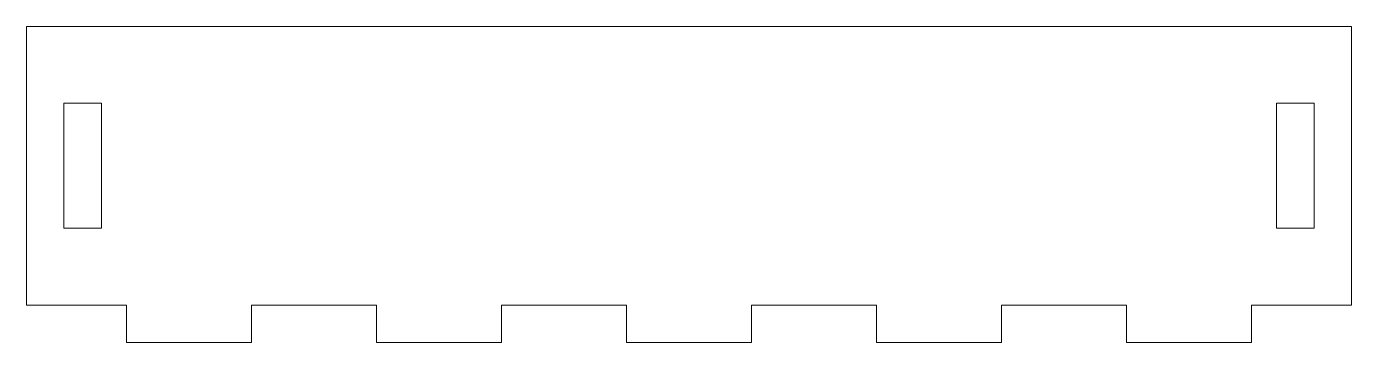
# Model space of a CAD drawing. Header units: millimetres. Extents: x -19 to 87, y -9 to 16.
import ezdxf

# ---------------------------------------------------------------- set-up
doc = ezdxf.new("R2010")
doc.units = ezdxf.units.MM

msp = doc.modelspace()

# ---------------------------------------------------------------- linework, layer by layer
at = {"color": 7, "linetype": 'Continuous', "lineweight": 15}
for p, q in [((-18.71, 16.15), (87.29, 16.15)), ((-18.71, 16.15), (-18.71, -6.15)), ((87.29, -6.15), (87.29, 16.15)), ((-15.71, 10), (-15.71, 0)), ((-12.71, 10), (-15.71, 10)), ((-12.71, 0), (-12.71, 10)), ((84.29, 10), (81.29, 10)), ((81.29, 10), (81.29, 0)), ((84.29, 0), (84.29, 10)), ((-15.71, 0), (-12.71, 0)), ((81.29, 0), (84.29, 0)), ((-18.71, -6.15), (-10.71, -6.15)), ((-10.71, -6.15), (-10.71, -9.15)), ((-0.71, -9.15), (-0.71, -6.15)), ((-0.71, -6.15), (9.29, -6.15)), ((9.29, -6.15), (9.29, -9.15)), ((19.29, -6.15), (29.29, -6.15)), ((19.29, -9.15), (19.29, -6.15)), ((29.29, -6.15), (29.29, -9.15)), ((39.29, -6.15), (49.29, -6.15)), ((39.29, -9.15), (39.29, -6.15)), ((49.29, -6.15), (49.29, -9.15)), ((59.29, -6.15), (69.29, -6.15)), ((59.29, -9.15), (59.29, -6.15)), ((69.29, -6.15), (69.29, -9.15)), ((79.29, -6.15), (87.29, -6.15)), ((79.29, -9.15), (79.29, -6.15)), ((-10.71, -9.15), (-0.71, -9.15)), ((9.29, -9.15), (19.29, -9.15)), ((29.29, -9.15), (39.29, -9.15)), ((49.29, -9.15), (59.29, -9.15)), ((69.29, -9.15), (79.29, -9.15))]:
    msp.add_line(p, q, dxfattribs=at)

doc.saveas('drawing.dxf')
